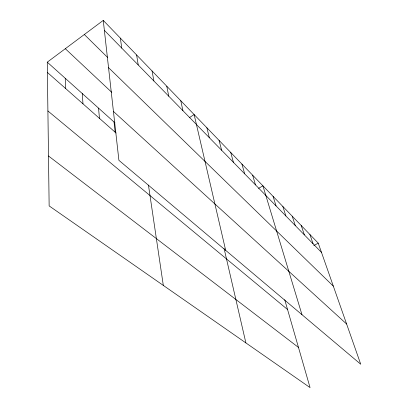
<?xml version="1.0" encoding="UTF-8"?>
<svg xmlns="http://www.w3.org/2000/svg" width="408" height="408" viewBox="0 0 408 408"><rect width="100%" height="100%" fill="white"/><g stroke="black" fill="none" stroke-linecap="round" stroke-linejoin="round"><path stroke-width="0.61" d="M284.733 299.737L310.06 387.6L49.144 205.912L47.267 62.169L103.255 20.4L318.245 243.153L360.733 364.232L118.901 160.319L103.255 20.4M189.424 117.616L194.126 114.551L225.685 250.359M258.565 188.374L262.91 185.824L301.981 314.695M313.793 245.545L318.245 243.153M48.491 155.978L298.483 347.438M47.904 110.976L287.548 309.504M47.404 72.456L116.107 133.044M47.267 62.169L114.959 122.834M113.434 111.445L346.627 324.034M65.311 48.71L111.71 92.264M108.538 67.646L333.331 286.146M84.339 34.512L107.564 57.411M104.361 30.33L321.484 252.384M309.891 234.498L313.094 243.806M301.221 225.517L304.383 234.891M292.21 216.179L295.321 225.624M282.836 206.463L285.891 215.98M273.074 196.355L276.073 205.938M252.634 175.175L255.484 184.885M241.919 164.072L244.683 173.839M230.744 152.495L233.412 162.313M219.076 140.403L221.641 150.272M206.881 127.77L209.324 137.68M224.084 248.467L245.891 342.919M180.769 100.715L182.927 110.68M166.765 86.205L168.759 96.191M152.067 70.977L153.877 80.968M136.619 54.973L138.225 64.959M148.446 185.079L163.312 285.416M120.37 38.138L121.742 48.103M114.036 122.007L115.168 132.218M98.547 108.12L99.465 118.366M82.294 93.559L82.977 103.826M65.219 78.259L65.647 88.541"/></g></svg>
